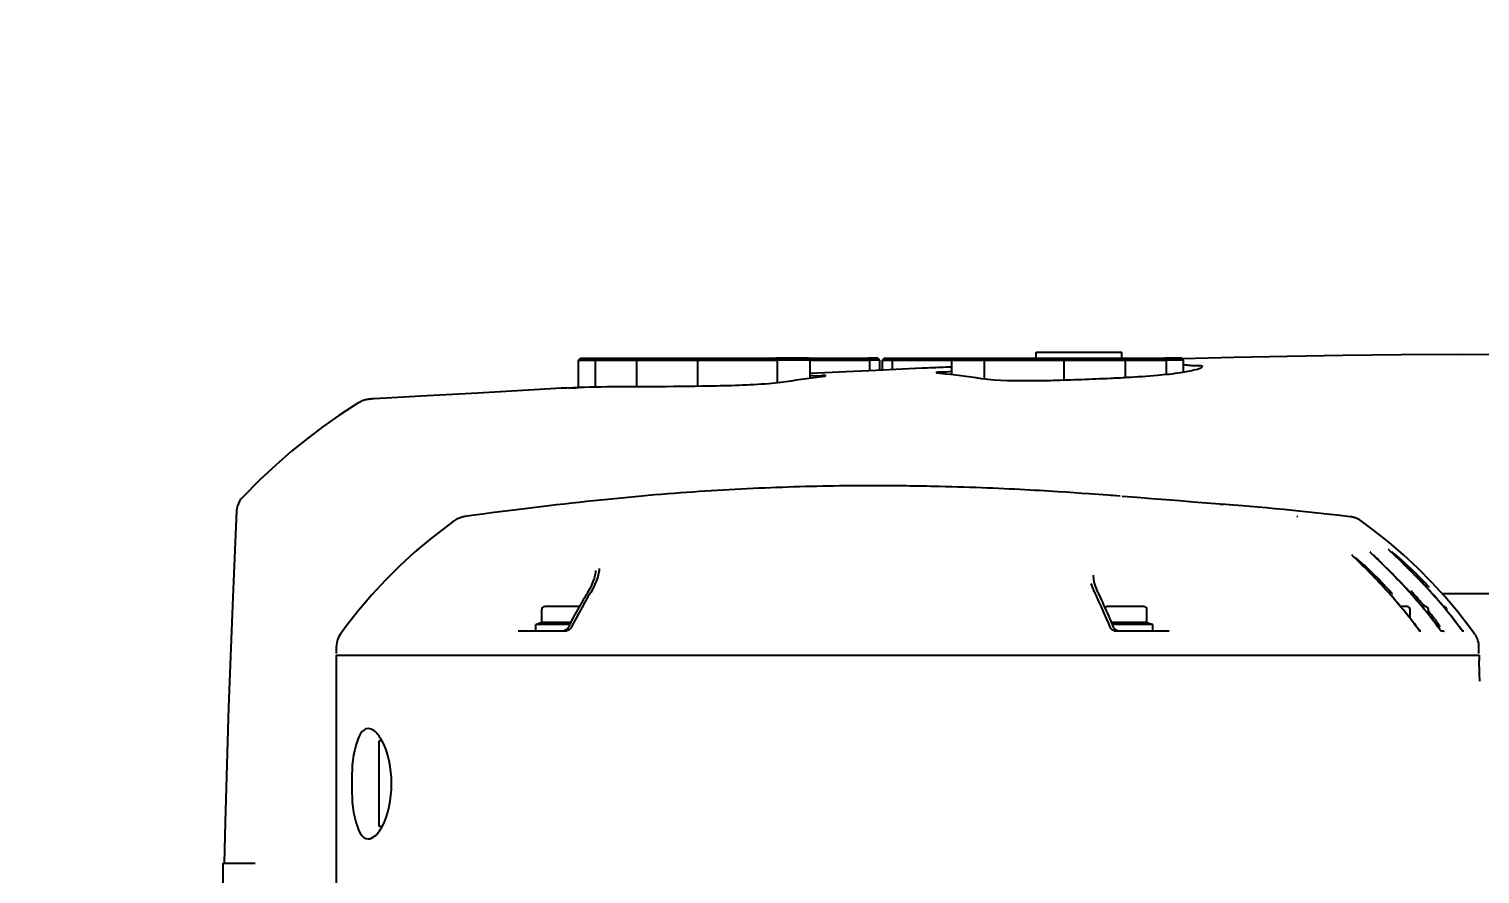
# Model space of a CAD drawing. Header units: millimetres. Extents: x 5828 to 6704, y 123 to 421.
# Drawn here: x 6600.92 to 6612.77, y 236 to 242.9 of the extents above; entities that cross this region are included whole.
import ezdxf

# ---------------------------------------------------------------- set-up
doc = ezdxf.new("R2010")
doc.units = ezdxf.units.MM
doc.linetypes.add('BANKLINE1', pattern=[5.5, 4, -1.5])
doc.layers.add('00_COMPONENTS', color=7, linetype='BANKLINE1')
doc.layers.add('外形图', color=7, linetype='Continuous')
doc.styles.add('微软雅黑', font='msyh.ttc', dxfattribs={"height": 2.1})
doc.dimstyles.new('尺寸标注_1_20比例', dxfattribs={"dimtxt": 2.1, "dimasz": 1.7, "dimexe": 0.5, "dimexo": 0.4, "dimgap": 0.5, "dimtad": 1, "dimdec": 1, "dimlfac": 20, "dimdsep": 46, "dimtxsty": '微软雅黑', "dimcen": 0.09, "dimadec": 0, "dimazin": 0, "dimtp": 0.01, "dimtm": 0.01, "dimtfac": 1, "dimtdec": 1, "dimtofl": 0, "dimtmove": 0, "dimatfit": 3, "dimfxl": 1, "dimtolj": 1, "dimarcsym": 0})

# ---------------------------------------------------------------- blocks, each defined once
blk = doc.blocks.new('*D1537')
at = {"layer": '00_COMPONENTS', "color": 0, "linetype": 'ByBlock', "lineweight": -2, "ltscale": 20}
for p, q in [((6664.494, 238.543), (6655.571, 236.97)), ((6569.885, 229.883), (6574.569, 229.883))]:
    blk.add_line(p, q, dxfattribs=at)
blk.add_arc((6615.38, 229.883), 41.311, 12.358, 177.642, dxfattribs=at)
at = {"layer": '00_COMPONENTS', "color": 0}
for points in [[(6655.456, 238.669), (6656.011, 238.779), (6656.063, 237.056)], [(6573.821, 231.588), (6574.387, 231.577), (6574.069, 229.883)]]:
    blk.add_solid(points, dxfattribs=at)
at = {"layer": 'Defpoints', "color": 0}
for p in [(6631.742, 267.815), (6664.888, 238.613), (6569.485, 229.883), (6615.38, 229.883)]:
    blk.add_point(p, dxfattribs=at)
at = {"layer": '00_COMPONENTS', "color": 0, "insert": (6611.641, 272.621), "char_height": 2.1, "attachment_point": 5, "rotation": 5, "style": '微软雅黑'}
blk.add_mtext('\\A1;-\\A1;170%%d', dxfattribs=at)

msp = doc.modelspace()

# ---------------------------------------------------------------- linework, layer by layer
at = {"layer": '外形图', "linetype": 'Continuous'}
for p, q in [((6605.4079, 240.1929), (6605.4229, 240.2079)), ((6605.4079, 239.9669), (6605.4079, 240.1929)), ((6605.4079, 240.1929), (6605.5478, 240.1929)), ((6605.4229, 240.2079), (6605.5628, 240.2079)), ((6605.5478, 240.1929), (6605.5628, 240.2079)), ((6605.5478, 239.9692), (6605.5478, 240.1929)), ((6605.5478, 240.1929), (6605.8841, 240.1929)), ((6605.5628, 240.2079), (6605.8991, 240.2079)), ((6605.8841, 240.1929), (6605.8991, 240.2079)), ((6605.8841, 239.9737), (6605.8841, 240.1929)), ((6605.8841, 240.1929), (6606.384, 240.1929)), ((6605.8991, 240.2079), (6606.399, 240.2079)), ((6606.384, 240.1929), (6606.399, 240.2079)), ((6606.384, 239.9795), (6606.384, 240.1929)), ((6606.384, 240.1929), (6607.034, 240.1929)), ((6606.399, 240.2079), (6607.019, 240.2079)), ((6607.2866, 240.2079), (6607.019, 240.2079)), ((6607.034, 240.1929), (6607.019, 240.2079)), ((6607.034, 240.0068), (6607.034, 240.1929)), ((6607.3016, 240.1929), (6607.034, 240.1929)), ((6607.2866, 240.2079), (6607.7728, 240.2079)), ((6607.3016, 240.1929), (6607.2866, 240.2079)), ((6607.3016, 240.0446), (6607.3016, 240.1929)), ((6607.3016, 240.1929), (6607.7878, 240.1929)), ((6607.8536, 240.2079), (6607.7728, 240.2079)), ((6607.7878, 240.1929), (6607.7728, 240.2079)), ((6607.7878, 240.1069), (6607.7878, 240.1929)), ((6607.8686, 240.1929), (6607.7878, 240.1929)), ((6607.8686, 240.1929), (6607.8536, 240.2079)), ((6607.8686, 240.1107), (6607.8686, 240.1929)), ((6607.8913, 240.1929), (6607.9063, 240.2079)), ((6607.8913, 240.1117), (6607.8913, 240.1929)), ((6607.8913, 240.1929), (6607.9721, 240.1929)), ((6607.9063, 240.2079), (6607.9871, 240.2079)), ((6607.9721, 240.1929), (6607.9871, 240.2079)), ((6607.9721, 240.1154), (6607.9721, 240.1929)), ((6607.9721, 240.1929), (6608.4583, 240.1929)), ((6607.9871, 240.2079), (6608.4733, 240.2079)), ((6608.4583, 240.1929), (6608.4733, 240.2079)), ((6608.4583, 240.0739), (6608.4583, 240.1929)), ((6608.4583, 240.1929), (6608.7259, 240.1929)), ((6608.4733, 240.2079), (6608.741, 240.2079)), ((6608.7259, 240.1929), (6608.7409, 240.2079)), ((6608.7259, 240.0383), (6608.7259, 240.1929)), ((6608.7259, 240.1929), (6609.3759, 240.1929)), ((6608.741, 240.2079), (6609.3609, 240.2079)), ((6609.148, 240.2079), (6609.148, 240.2579)), ((6609.148, 240.2579), (6609.848, 240.2579)), ((6609.3609, 240.2079), (6609.8608, 240.2079)), ((6609.3759, 240.1929), (6609.3609, 240.2079)), ((6609.3759, 240.0285), (6609.3759, 240.1929)), ((6609.3759, 240.1929), (6609.8758, 240.1929)), ((6609.848, 240.2079), (6609.848, 240.2579)), ((6609.8608, 240.2079), (6610.1972, 240.2079)), ((6609.8758, 240.1929), (6609.8608, 240.2079)), ((6609.8758, 240.0494), (6609.8758, 240.1929)), ((6609.8758, 240.1929), (6610.2122, 240.1929)), ((6610.337, 240.2079), (6610.1972, 240.2079)), ((6610.2122, 240.1929), (6610.1972, 240.2079)), ((6610.2122, 240.0753), (6610.2122, 240.1929)), ((6610.352, 240.1929), (6610.2122, 240.1929)), ((6610.352, 240.1929), (6610.337, 240.2079)), ((6610.762, 240.2148), (6610.3414, 240.2039)), ((6610.352, 240.0935), (6610.352, 240.1929)), ((6607.4802, 240.092), (6607.3016, 240.0828)), ((6608.3179, 240.131), (6608.2985, 240.1302)), ((6608.3265, 240.1314), (6608.3179, 240.131)), ((6608.4388, 240.1362), (6608.411, 240.135)), ((6608.4583, 240.137), (6608.4388, 240.1362)), ((6610.5031, 240.1388), (6610.5027, 240.1379)), ((6603.7057, 239.8746), (6603.7014, 239.8741)), ((6603.71, 239.875), (6603.7057, 239.8746)), ((6603.7145, 239.8754), (6603.71, 239.875)), ((6603.719, 239.8758), (6603.7145, 239.8754)), ((6603.7235, 239.8761), (6603.719, 239.8758)), ((6603.7282, 239.8765), (6603.7235, 239.8761)), ((6603.733, 239.8768), (6603.7282, 239.8765)), ((6603.7404, 239.8773), (6603.733, 239.8768)), ((6607.7669, 239.1667), (6607.6769, 239.1663)), ((6608.3358, 239.1609), (6608.2843, 239.162)), ((6609.3235, 239.1182), (6609.2507, 239.1227)), ((6609.3929, 239.1138), (6609.3235, 239.1182)), ((6609.4588, 239.1093), (6609.3929, 239.1138)), ((6609.5208, 239.105), (6609.4588, 239.1093)), ((6609.5786, 239.1009), (6609.5208, 239.105)), ((6609.6553, 239.0952), (6609.5786, 239.1009)), ((6609.7734, 239.0861), (6609.6553, 239.0952)), ((6609.7988, 239.084), (6609.7585, 239.0872)), ((6609.8341, 239.0812), (6609.7734, 239.0861)), ((6610.6483, 239.0173), (6610.6573, 239.0166)), ((6610.6573, 239.0166), (6610.6777, 239.015)), ((6610.7613, 239.0085), (6610.6585, 239.0166)), ((6610.6947, 239.0137), (6610.6594, 239.0165)), ((6610.7509, 239.0093), (6610.6947, 239.0137)), ((6610.8341, 239.0026), (6610.7613, 239.0085)), ((6610.8951, 238.9974), (6610.8341, 239.0026)), ((6610.9594, 238.9919), (6610.8951, 238.9974)), ((6611.027, 238.9858), (6610.9594, 238.9919)), ((6611.0973, 238.9793), (6611.027, 238.9858)), ((6611.1698, 238.9724), (6611.0973, 238.9793)), ((6611.2441, 238.9651), (6611.1698, 238.9724)), ((6611.3195, 238.9575), (6611.2441, 238.9651)), ((6611.2843, 238.9142), (6611.2771, 238.9154)), ((6611.2854, 238.914), (6611.2843, 238.9142)), ((6611.3958, 238.9495), (6611.3195, 238.9575)), ((6611.4728, 238.9413), (6611.3958, 238.9495)), ((6611.55, 238.9327), (6611.4728, 238.9413)), ((6611.6274, 238.924), (6611.55, 238.9327)), ((6611.7138, 238.9139), (6611.6274, 238.924)), ((6611.9042, 238.8054), (6611.8061, 238.8778)), ((6612.0289, 238.7063), (6611.9042, 238.8054)), ((6612.1496, 238.6023), (6612.0289, 238.7063)), ((6611.7367, 238.5917), (6611.7342, 238.5943)), ((6611.7411, 238.5873), (6611.7367, 238.5917)), ((6611.7479, 238.5806), (6611.7411, 238.5873)), ((6611.7649, 238.5639), (6611.7479, 238.5806)), ((6611.7671, 238.5646), (6611.7648, 238.5669)), ((6611.775, 238.554), (6611.7649, 238.5639)), ((6611.771, 238.5606), (6611.7671, 238.5646)), ((6611.7756, 238.556), (6611.771, 238.5606)), ((6611.808, 238.5215), (6611.775, 238.554)), ((6611.848, 238.4835), (6611.7756, 238.556)), ((6611.8872, 238.6136), (6611.8846, 238.6162)), ((6611.8901, 238.6107), (6611.8872, 238.6136)), ((6611.895, 238.6058), (6611.8901, 238.6107)), ((6611.9846, 238.5188), (6611.895, 238.6058)), ((6611.9161, 238.5884), (6611.9139, 238.5907)), ((6611.9185, 238.5859), (6611.9161, 238.5884)), ((6611.9227, 238.5817), (6611.9185, 238.5859)), ((6611.9292, 238.5752), (6611.9227, 238.5817)), ((6611.9478, 238.5569), (6611.9292, 238.5752)), ((6611.9605, 238.5445), (6611.9478, 238.5569)), ((6611.9945, 238.5109), (6611.9605, 238.5445)), ((6612.0375, 238.6353), (6612.0347, 238.6381)), ((6612.0423, 238.6307), (6612.0375, 238.6353)), ((6612.0497, 238.6235), (6612.0423, 238.6307)), ((6612.0682, 238.6059), (6612.0497, 238.6235)), ((6612.0642, 238.6127), (6612.0621, 238.6148)), ((6612.0665, 238.6104), (6612.0642, 238.6127)), ((6612.0691, 238.6078), (6612.0665, 238.6104)), ((6612.0791, 238.5955), (6612.0682, 238.6059)), ((6612.0736, 238.6034), (6612.0691, 238.6078)), ((6612.0804, 238.5968), (6612.0736, 238.6034)), ((6612.1147, 238.5616), (6612.0791, 238.5955)), ((6612.1551, 238.5243), (6612.0804, 238.5968)), ((6612.1373, 238.5399), (6612.1147, 238.5616)), ((6612.1575, 238.5202), (6612.1373, 238.5399)), ((6612.2661, 238.4935), (6612.1496, 238.6023)), ((6612.1746, 238.5051), (6612.1551, 238.5243)), ((6609.6141, 238.4367), (6609.6141, 238.4364)), ((6611.829, 238.5007), (6611.808, 238.5215)), ((6611.8479, 238.4818), (6611.829, 238.5007)), ((6611.8679, 238.4615), (6611.8479, 238.4818)), ((6611.8704, 238.4608), (6611.848, 238.4835)), ((6611.8847, 238.4445), (6611.8679, 238.4615)), ((6611.891, 238.4397), (6611.8704, 238.4608)), ((6611.902, 238.4266), (6611.8847, 238.4445)), ((6611.9087, 238.4213), (6611.891, 238.4397)), ((6611.9198, 238.4081), (6611.902, 238.4266)), ((6611.9276, 238.4016), (6611.9087, 238.4213)), ((6611.938, 238.3889), (6611.9198, 238.4081)), ((6612.0039, 238.4997), (6611.9846, 238.5188)), ((6612.0166, 238.4889), (6611.9945, 238.5109)), ((6612.0243, 238.4794), (6612.0039, 238.4997)), ((6612.037, 238.4683), (6612.0166, 238.4889)), ((6612.0413, 238.4623), (6612.0243, 238.4794)), ((6612.0546, 238.4504), (6612.037, 238.4683)), ((6612.0588, 238.4444), (6612.0413, 238.4623)), ((6612.0734, 238.4311), (6612.0546, 238.4504)), ((6612.0768, 238.4259), (6612.0588, 238.4444)), ((6612.0936, 238.4102), (6612.0734, 238.4311)), ((6612.0953, 238.4068), (6612.0768, 238.4259)), ((6612.1095, 238.3936), (6612.0936, 238.4102)), ((6612.1093, 238.3921), (6612.0953, 238.4068)), ((6612.1789, 238.4992), (6612.1575, 238.5202)), ((6612.1959, 238.4839), (6612.1746, 238.5051)), ((6612.1967, 238.4815), (6612.1789, 238.4992)), ((6612.2144, 238.4654), (6612.1959, 238.4839)), ((6612.2151, 238.463), (6612.1967, 238.4815)), ((6612.2341, 238.4455), (6612.2144, 238.4654)), ((6612.234, 238.4439), (6612.2151, 238.463)), ((6612.2534, 238.4241), (6612.234, 238.4439)), ((6612.2497, 238.4295), (6612.2341, 238.4455)), ((6612.2661, 238.4126), (6612.2497, 238.4295)), ((6612.2731, 238.4037), (6612.2534, 238.4241)), ((6612.3782, 238.3803), (6612.2661, 238.4935)), ((6612.2833, 238.3947), (6612.2661, 238.4126)), ((6605.4818, 238.2941), (6605.4781, 238.288)), ((6605.4994, 238.3257), (6605.4818, 238.2941)), ((6605.5075, 238.2961), (6605.4851, 238.2587)), ((6605.5142, 238.3556), (6605.4994, 238.3257)), ((6609.6095, 238.3337), (6609.5977, 238.3686)), ((6609.6395, 238.2666), (6609.6289, 238.2886)), ((6609.6393, 238.3273), (6609.6293, 238.3553)), ((6609.6519, 238.298), (6609.6393, 238.3273)), ((6609.6548, 238.2919), (6609.6519, 238.298)), ((6611.9476, 238.3805), (6611.9276, 238.4016)), ((6611.9661, 238.359), (6611.938, 238.3889)), ((6611.96, 238.3673), (6611.9476, 238.3805)), ((6611.9852, 238.3384), (6611.9661, 238.359)), ((6611.9996, 238.3226), (6611.9852, 238.3384)), ((6612.1284, 238.3719), (6612.1093, 238.3921)), ((6612.1262, 238.3759), (6612.1095, 238.3936)), ((6612.1437, 238.3572), (6612.1262, 238.3759)), ((6612.1477, 238.3513), (6612.1284, 238.3719)), ((6612.1621, 238.3374), (6612.1437, 238.3572)), ((6612.1623, 238.3355), (6612.1477, 238.3513)), ((6612.1717, 238.3269), (6612.1621, 238.3374)), ((6612.1696, 238.3275), (6612.1623, 238.3355)), ((6612.2881, 238.388), (6612.2731, 238.4037)), ((6612.3013, 238.3757), (6612.2833, 238.3947)), ((6612.3032, 238.372), (6612.2881, 238.388)), ((6612.3195, 238.3547), (6612.3032, 238.372)), ((6605.4152, 238.1804), (6605.1325, 238.1804)), ((6605.4851, 238.2587), (6605.4595, 238.2149)), ((6609.6602, 238.2224), (6609.6395, 238.2666)), ((6610.0275, 238.1804), (6609.7325, 238.1804)), ((6612.1775, 238.1804), (6612.1251, 238.1804)), ((6612.3275, 238.1804), (6612.2996, 238.1804)), ((6613.13, 238.2829), (6612.467, 238.2829)), ((6612.4775, 238.1804), (6612.4746, 238.1804)), ((6605.1075, 238.0502), (6605.0698, 238.0365)), ((6605.1075, 238.0502), (6605.1075, 238.1554)), ((6605.3444, 238.0502), (6605.1075, 238.0502)), ((6605.385, 238.0807), (6605.361, 238.035)), ((6609.7396, 238.0407), (6609.7202, 238.0869)), ((6610.0525, 238.0502), (6609.763, 238.0502)), ((6610.0525, 238.0502), (6610.0525, 238.1554)), ((6610.0525, 238.0502), (6610.0901, 238.0365)), ((6612.2025, 238.0843), (6612.2025, 238.1554)), ((6612.3525, 238.1154), (6612.3525, 238.1554)), ((6612.5025, 238.1465), (6612.5025, 238.1554)), ((6612.6896, 238.0101), (6612.6544, 238.0554)), ((6604.9154, 237.9829), (6605.3124, 237.9829)), ((6604.9377, 237.9829), (6605.288, 237.9829)), ((6605.06, 237.9829), (6605.06, 238.0329)), ((6605.3355, 238.0329), (6605.06, 238.0329)), ((6605.2893, 237.983), (6605.288, 237.9829)), ((6605.3276, 238.0176), (6605.3254, 238.0133)), ((6605.3305, 238.0233), (6605.3276, 238.0176)), ((6605.361, 238.035), (6605.3499, 238.0133)), ((6609.7513, 238.0121), (6609.7396, 238.0407)), ((6610.1, 238.0329), (6609.7701, 238.0329)), ((6609.7786, 238.0121), (6609.7762, 238.0181)), ((6609.7799, 238.0094), (6609.7786, 238.0122)), ((6609.7878, 237.9829), (6610.2349, 237.9829)), ((6609.8151, 237.9829), (6610.2097, 237.9829)), ((6610.1, 237.9829), (6610.1, 238.0329)), ((6612.2389, 238.0369), (6612.2401, 238.0365)), ((6612.25, 238.0329), (6612.2419, 238.0329)), ((6612.25, 238.0222), (6612.25, 238.0329)), ((6612.2618, 238.0044), (6612.2535, 238.0155)), ((6612.2677, 237.9986), (6612.2551, 238.0155)), ((6612.2684, 237.9957), (6612.2618, 238.0044)), ((6612.279, 237.984), (6612.2677, 237.9986)), ((6612.2727, 237.9901), (6612.2684, 237.9957)), ((6612.2752, 237.9868), (6612.2727, 237.9901)), ((6612.2774, 237.984), (6612.2752, 237.9868)), ((6612.2783, 237.9829), (6612.2774, 237.984)), ((6612.2813, 237.9792), (6612.2783, 237.9829)), ((6612.2829, 237.9791), (6612.279, 237.984)), ((6612.2908, 237.9829), (6612.2798, 237.9829)), ((6612.2798, 237.9829), (6612.29, 237.9829)), ((6612.2832, 237.9788), (6612.2829, 237.9791)), ((6612.4385, 238.0015), (6612.428, 238.0155)), ((6612.4369, 238.0057), (6612.4296, 238.0155)), ((6612.4443, 237.9959), (6612.4369, 238.0057)), ((6612.4443, 237.9939), (6612.4385, 238.0015)), ((6612.4486, 237.9903), (6612.4443, 237.9959)), ((6612.4481, 237.9889), (6612.4443, 237.9939)), ((6612.4504, 237.986), (6612.4481, 237.9889)), ((6612.4515, 237.9866), (6612.4486, 237.9903)), ((6612.4523, 237.9835), (6612.4504, 237.986)), ((6612.4531, 237.9844), (6612.4515, 237.9866)), ((6612.4528, 237.9829), (6612.4523, 237.9835)), ((6612.4561, 237.9788), (6612.4528, 237.9829)), ((6612.4543, 237.9829), (6612.4531, 237.9844)), ((6612.4543, 237.9829), (6612.4651, 237.9829)), ((6612.4543, 237.9829), (6612.478, 237.9829)), ((6612.4577, 237.9789), (6612.4543, 237.9829)), ((6612.6114, 238.0044), (6612.6031, 238.0155)), ((6612.6174, 237.9985), (6612.6046, 238.0155)), ((6612.6179, 237.9957), (6612.6114, 238.0044)), ((6612.6294, 237.9829), (6612.6174, 237.9985)), ((6612.6222, 237.9901), (6612.6179, 237.9957)), ((6612.6247, 237.9868), (6612.6222, 237.9901)), ((6612.6269, 237.984), (6612.6247, 237.9868)), ((6612.6278, 237.9829), (6612.6269, 237.984)), ((6612.6308, 237.9792), (6612.6278, 237.9829)), ((6612.6294, 237.9829), (6612.6401, 237.9829)), ((6612.6324, 237.9792), (6612.6294, 237.9829)), ((6612.6327, 237.9789), (6612.6324, 237.9792)), ((6612.7277, 237.9585), (6612.6861, 238.0154)), ((6612.7274, 237.9583), (6612.6896, 238.0101)), ((6612.7325, 237.951), (6612.7277, 237.9586)), ((6603.4296, 237.7979), (6603.4296, 237.8559)), ((6612.7604, 237.89), (6612.7569, 237.903)), ((6612.7651, 237.8079), (6612.7645, 237.8561)), ((6603.43, 235.7669), (6603.43, 237.7829)), ((6603.43, 237.7829), (6612.7656, 237.7829)), ((6612.7642, 237.808), (6612.761, 237.8079)), ((6612.7651, 237.8079), (6612.7642, 237.808)), ((6612.7651, 237.7979), (6612.7651, 237.8066)), ((6612.7656, 237.7829), (6612.7664, 237.7403)), ((6612.7672, 237.7054), (6612.7664, 237.7403)), ((6612.7682, 237.6728), (6612.7672, 237.7054)), ((6603.78, 236.3829), (6603.78, 237.0829)), ((6603.8024, 237.0829), (6603.78, 237.0829)), ((6603.8023, 236.3829), (6603.78, 236.3829)), ((6602.505, 235.8329), (6602.505, 236.0829)), ((6602.505, 236.0829), (6602.7663, 236.0829))]:
    msp.add_line(p, q, dxfattribs=at)
for points in [[(6617.7433, 239.5805), (6617.4481, 239.6759), (6617.0586, 239.7871), (6616.6843, 239.8795), (6616.3302, 239.9546), (6615.9887, 240.0164), (6615.6398, 240.0696), (6615.2672, 240.1161), (6614.871, 240.1551), (6614.4545, 240.1861), (6614.0213, 240.209), (6613.5688, 240.2248), (6613.0985, 240.2342), (6612.6142, 240.2379), (6612.128, 240.2367), (6611.6531, 240.2318), (6611.1982, 240.2242), (6610.762, 240.2148)], [(6608.3179, 240.131), (6608.1611, 240.1241), (6607.841, 240.1094), (6607.535, 240.0947), (6607.4797, 240.092)], [(6605.2673, 239.963), (6605.0449, 239.9503), (6604.5856, 239.9246), (6604.1208, 239.8988), (6603.7404, 239.8773)], [(6603.6054, 239.8405), (6603.5748, 239.822), (6603.4482, 239.7406), (6603.3207, 239.6513), (6603.1923, 239.554), (6603.0633, 239.4487), (6602.9342, 239.3356), (6602.805, 239.215), (6602.6642, 239.0749)], [(6603.7014, 239.8741), (6603.6992, 239.8739), (6603.6971, 239.8736), (6603.6949, 239.8733), (6603.6928, 239.8731), (6603.6906, 239.8728), (6603.6884, 239.8725), (6603.6862, 239.8721), (6603.684, 239.8718), (6603.6817, 239.8714), (6603.6794, 239.871), (6603.677, 239.8706), (6603.6746, 239.8701), (6603.6721, 239.8696), (6603.6696, 239.8691), (6603.6669, 239.8685), (6603.6642, 239.8678), (6603.6613, 239.8671), (6603.6584, 239.8662), (6603.6552, 239.8652), (6603.6518, 239.8641), (6603.6482, 239.8628), (6603.6441, 239.8612), (6603.6395, 239.8592), (6603.6344, 239.8569), (6603.6288, 239.854), (6603.6223, 239.8505), (6603.6151, 239.8463), (6603.6054, 239.8405)], [(6607.6769, 239.1663), (6607.6315, 239.166), (6607.586, 239.1656), (6607.5402, 239.165), (6607.4943, 239.1644), (6607.4482, 239.1637), (6607.4019, 239.1628), (6607.3554, 239.1619), (6607.3088, 239.1608), (6607.2621, 239.1597), (6607.2152, 239.1584), (6607.1681, 239.157), (6607.1209, 239.1556), (6607.0735, 239.154), (6607.026, 239.1523), (6606.9783, 239.1505), (6606.9305, 239.1485), (6606.8825, 239.1465), (6606.8344, 239.1443), (6606.7861, 239.142), (6606.7376, 239.1396), (6606.689, 239.1371), (6606.6401, 239.1344), (6606.5911, 239.1317), (6606.5418, 239.1287), (6606.4923, 239.1257), (6606.4426, 239.1225), (6606.3925, 239.1192), (6606.3421, 239.1157), (6606.2915, 239.1121), (6606.2404, 239.1083), (6606.1888, 239.1044), (6606.1369, 239.1003), (6606.0845, 239.096), (6606.0316, 239.0916), (6605.9782, 239.087), (6605.9243, 239.0822), (6605.8699, 239.0772), (6605.8149, 239.0721), (6605.7594, 239.0668), (6605.7032, 239.0613), (6605.6466, 239.0557), (6605.5892, 239.0498), (6605.5313, 239.0438), (6605.4728, 239.0375), (6605.4133, 239.0311), (6605.3526, 239.0244), (6605.2911, 239.0175), (6605.2286, 239.0104), (6605.1651, 239.003), (6605.1005, 238.9954), (6605.0353, 238.9875), (6604.9691, 238.9794), (6604.902, 238.971), (6604.8343, 238.9625), (6604.7659, 238.9536), (6604.6965, 238.9445), (6604.6265, 238.9351), (6604.556, 238.9255), (6604.48, 238.915)], [(6608.3551, 239.1604), (6608.3029, 239.1616), (6608.25, 239.1627), (6608.1965, 239.1636), (6608.1424, 239.1645), (6608.0876, 239.1652), (6608.0322, 239.1658), (6607.9761, 239.1662), (6607.9194, 239.1666), (6607.862, 239.1668), (6607.8041, 239.1668), (6607.742, 239.1667)], [(6608.2843, 239.162), (6608.2429, 239.1628), (6608.2012, 239.1635), (6608.1591, 239.1642), (6608.1167, 239.1648), (6608.074, 239.1653), (6608.031, 239.1658), (6607.9877, 239.1662), (6607.9441, 239.1665), (6607.9002, 239.1667), (6607.856, 239.1668), (6607.8116, 239.1668), (6607.7669, 239.1667)], [(6609.2507, 239.1227), (6609.2131, 239.1249), (6609.1746, 239.1272), (6609.1353, 239.1294), (6609.0952, 239.1316), (6609.0544, 239.1338), (6609.0128, 239.1359), (6608.9705, 239.138), (6608.9275, 239.1401), (6608.8838, 239.1421), (6608.8394, 239.1441), (6608.7942, 239.146), (6608.7483, 239.1479), (6608.7017, 239.1497), (6608.6543, 239.1515), (6608.6062, 239.1532), (6608.5573, 239.1548), (6608.5078, 239.1563), (6608.4576, 239.1578), (6608.4066, 239.1592), (6608.3551, 239.1604)], [(6602.6642, 239.0749), (6602.6614, 239.0719), (6602.649, 239.057), (6602.6381, 239.0404), (6602.6289, 239.0221), (6602.6217, 239.0024), (6602.6169, 238.9816), (6602.6146, 238.9609)], [(6610.2066, 239.0515), (6610.0904, 239.0607), (6609.9713, 239.0702), (6609.8493, 239.08)], [(6610.6483, 239.0173), (6610.5381, 239.0257), (6610.4305, 239.034), (6610.32, 239.0426), (6610.2066, 239.0515)], [(6602.6146, 238.9609), (6602.5828, 238.2579), (6602.5486, 237.3592), (6602.5201, 236.4191), (6602.5116, 236.0829)], [(6604.4801, 238.915), (6604.4788, 238.9148), (6604.472, 238.9137), (6604.465, 238.9123), (6604.4577, 238.9106), (6604.4501, 238.9085), (6604.4424, 238.9061), (6604.4347, 238.9033), (6604.4269, 238.9002), (6604.4191, 238.8967), (6604.4113, 238.8928), (6604.4035, 238.8885), (6604.3958, 238.8837), (6604.3881, 238.8786), (6604.3872, 238.8779)], [(6611.8059, 238.878), (6611.8048, 238.8788), (6611.7956, 238.8849), (6611.7862, 238.8904), (6611.7768, 238.8953), (6611.7674, 238.8996), (6611.758, 238.9033), (6611.7489, 238.9063), (6611.7402, 238.9088), (6611.732, 238.9108), (6611.7244, 238.9123), (6611.7176, 238.9134), (6611.7135, 238.914)], [(6604.3872, 238.8779), (6604.3252, 238.8326), (6604.1948, 238.7313), (6604.0687, 238.6246), (6603.9471, 238.5128), (6603.8302, 238.3962), (6603.7182, 238.2748), (6603.6113, 238.1489), (6603.5096, 238.0187), (6603.4602, 237.9511)], [(6612.0347, 238.6381), (6612.0322, 238.6405), (6612.0311, 238.6417), (6612.03, 238.6427), (6612.0291, 238.6437), (6612.0282, 238.6446), (6612.0275, 238.6454), (6612.0268, 238.6461), (6612.0262, 238.6468), (6612.0257, 238.6473), (6612.0256, 238.6475)], [(6611.7342, 238.5943), (6611.732, 238.5965), (6611.731, 238.5976), (6611.7301, 238.5985), (6611.7293, 238.5994), (6611.7286, 238.6002), (6611.7279, 238.6009), (6611.7274, 238.6015), (6611.7269, 238.602), (6611.7268, 238.6022)], [(6611.7648, 238.5669), (6611.7629, 238.569), (6611.762, 238.5699), (6611.7612, 238.5708), (6611.7605, 238.5716), (6611.7598, 238.5723), (6611.7592, 238.573), (6611.7587, 238.5736), (6611.7583, 238.5741), (6611.7579, 238.5745), (6611.7577, 238.5748), (6611.7576, 238.5749)], [(6611.8846, 238.6162), (6611.8823, 238.6185), (6611.8813, 238.6196), (6611.8803, 238.6206), (6611.8794, 238.6215), (6611.8786, 238.6224), (6611.8779, 238.6231), (6611.8773, 238.6238), (6611.8768, 238.6244), (6611.8764, 238.6249), (6611.8762, 238.625)], [(6611.9139, 238.5907), (6611.9119, 238.5927), (6611.9111, 238.5936), (6611.9103, 238.5944), (6611.9096, 238.5952), (6611.9089, 238.5959), (6611.9084, 238.5966), (6611.9079, 238.5971), (6611.9074, 238.5976), (6611.9071, 238.598), (6611.9068, 238.5983), (6611.9068, 238.5984)], [(6612.0621, 238.6148), (6612.0603, 238.6167), (6612.0595, 238.6175), (6612.0588, 238.6183), (6612.0582, 238.619), (6612.0576, 238.6196), (6612.0571, 238.6202), (6612.0566, 238.6207), (6612.0563, 238.6211), (6612.056, 238.6214), (6612.0559, 238.6215)], [(6605.5472, 238.4751), (6605.5456, 238.4566), (6605.5418, 238.4348), (6605.5353, 238.4105), (6605.5261, 238.384), (6605.5142, 238.3556)], [(6605.5649, 238.422), (6605.5551, 238.3935), (6605.5424, 238.3632)], [(6605.5777, 238.492), (6605.5763, 238.4736), (6605.572, 238.4488), (6605.5649, 238.422)], [(6609.6293, 238.3553), (6609.6219, 238.382), (6609.617, 238.4072), (6609.6144, 238.4305), (6609.6141, 238.4364)], [(6605.5424, 238.3632), (6605.5266, 238.3307), (6605.5075, 238.2961)], [(6609.6289, 238.2886), (6609.6248, 238.2973), (6609.6095, 238.3337)], [(6612.0194, 238.3007), (6612.0142, 238.3065), (6611.9996, 238.3226)], [(6612.3216, 238.3541), (6612.3202, 238.3556), (6612.3013, 238.3757)], [(6612.6861, 238.0154), (6612.5883, 238.141), (6612.4856, 238.2628), (6612.3782, 238.3803)], [(6605.4595, 238.2149), (6605.4342, 238.1707), (6605.4094, 238.1259), (6605.385, 238.0807)], [(6609.7202, 238.0869), (6609.7006, 238.1325), (6609.6805, 238.1777), (6609.6602, 238.2224)], [(6603.4602, 237.9511), (6603.4474, 237.9301), (6603.4386, 237.9094), (6603.4327, 237.8876), (6603.4299, 237.8653), (6603.4296, 237.8559)], [(6605.3087, 237.9927), (6605.3057, 237.9903), (6605.3026, 237.9882), (6605.2995, 237.9864), (6605.2965, 237.985), (6605.2938, 237.9839), (6605.2913, 237.9833), (6605.2893, 237.983)], [(6605.3254, 238.0133), (6605.3248, 238.0121), (6605.3226, 238.0084), (6605.3202, 238.0048), (6605.3175, 238.0014), (6605.3147, 237.9983), (6605.3118, 237.9953), (6605.3087, 237.9927)], [(6605.3337, 237.9931), (6605.3297, 237.99), (6605.3256, 237.9873), (6605.3216, 237.9853), (6605.318, 237.9839), (6605.3149, 237.9831), (6605.3124, 237.9829)], [(6605.3499, 238.0133), (6605.3476, 238.0092), (6605.3446, 238.0047), (6605.3412, 238.0005), (6605.3375, 237.9966), (6605.3337, 237.9931)], [(6609.7565, 238.0027), (6609.754, 238.0066), (6609.752, 238.0106), (6609.7513, 238.0122)], [(6609.7877, 237.9829), (6609.7867, 237.9829), (6609.7837, 237.9833), (6609.7803, 237.9842), (6609.7767, 237.9856), (6609.773, 237.9875), (6609.7694, 237.9898), (6609.7658, 237.9926), (6609.7624, 237.9957), (6609.7593, 237.9991), (6609.7565, 238.0027)], [(6609.8004, 237.9875), (6609.7972, 237.9895), (6609.7941, 237.9918), (6609.7912, 237.9943), (6609.7884, 237.9971), (6609.7859, 238), (6609.7836, 238.003), (6609.7816, 238.0062), (6609.7799, 238.0094)], [(6609.8151, 237.9829), (6609.8129, 237.983), (6609.81, 237.9835), (6609.8069, 237.9845), (6609.8036, 237.9858), (6609.8004, 237.9875)], [(6612.4659, 237.9829), (6612.4674, 237.9828), (6612.469, 237.9826), (6612.4705, 237.9822), (6612.472, 237.9816), (6612.4734, 237.9809), (6612.4747, 237.98), (6612.4759, 237.9791), (6612.477, 237.9779), (6612.478, 237.9767)], [(6612.7569, 237.903), (6612.7525, 237.9154), (6612.7472, 237.9272), (6612.7411, 237.9384), (6612.7343, 237.9489), (6612.7335, 237.95)], [(6612.7645, 237.8549), (6612.7642, 237.863), (6612.7628, 237.8766), (6612.7604, 237.89)], [(6612.7733, 237.5718), (6612.7722, 237.5877), (6612.7707, 237.6151), (6612.7693, 237.6429), (6612.7682, 237.6728)]]:
    msp.add_lwpolyline(points, dxfattribs=at)
for centre, radius, start, end in [((6609.8987, 203.5919), 36.5733, 92.5077, 92.63587), ((6604.574, 255.1845), 15.2379, 272.82775, 272.96625), ((6604.3465, 259.5825), 19.6419, 272.96515, 273.09698), ((6609.6042, 236.109), 3.278, 43.55482, 44.68937), ((6608.6261, 234.9021), 5.057, 43.90888, 44.16613), ((6608.6744, 234.9487), 4.9899, 43.6313, 43.90847), ((6608.9901, 236.1609), 4.106, 148.79789, 149.27822), ((6605.5978, 236.3355), 4.5041, 25.32043, 25.74398), ((6608.3685, 235.0126), 4.9145, 41.97935, 43.0475), ((6609.5649, 236.0715), 3.3324, 43.16235, 43.55669), ((6609.56, 236.0669), 3.3391, 42.76056, 43.16253), ((6609.5538, 236.0612), 3.3475, 42.35206, 42.76021), ((6609.0395, 235.6167), 4.0104, 37.29888, 42.00994), ((6609.042, 235.6176), 4.0092, 40.81889, 41.98993), ((6609.553, 236.0604), 3.3487, 41.51668, 42.35293), ((6609.2126, 235.6156), 4.0123, 37.43781, 42.5243), ((6609.2167, 235.6178), 4.009, 36.73292, 42.51402), ((6609.2473, 235.634), 3.9913, 41.45982, 42.06541), ((6608.7333, 235.0045), 4.9087, 43.02952, 43.63284), ((6609.3864, 235.6146), 4.0138, 37.41216, 43.05279), ((6609.3874, 235.6142), 4.0145, 36.7369, 43.03963), ((6605.1325, 238.1554), 0.025, 90, 180), ((6609.1501, 236.068), 4.291, 149.76504, 152.09693), ((6609.0304, 236.1369), 4.1528, 149.27821, 149.7549), ((6605.364, 236.2266), 4.7621, 22.85346, 25.3018), ((6609.7325, 238.1554), 0.025, 90, 146.15609), ((6610.0275, 238.1554), 0.025, 0, 90), ((6609.0407, 235.6165), 4.0109, 36.7348, 40.81819), ((6612.1775, 238.1554), 0.025, 0, 90), ((6609.2469, 235.6337), 3.9918, 39.64598, 41.45978), ((6612.3275, 238.1554), 0.025, 0, 90), ((6612.4775, 238.1554), 0.025, 0, 90), ((6609.2726, 236.0023), 4.4299, 152.08698, 152.54352), ((6605.1231, 236.1234), 5.0241, 22.47826, 22.87191), ((6609.2444, 235.6316), 3.995, 37.83724, 38.92276), ((6609.2304, 235.6296), 3.9897, 36.72818, 37.43355), ((6609.244, 235.6313), 3.9955, 37.23547, 37.83727), ((6609.4056, 235.6297), 3.9895, 36.72812, 37.40692), ((6605.075, 238.0224), 0.015, 110, 135.55634), ((6609.3141, 235.9807), 4.4767, 152.71496, 152.85345), ((6609.3004, 235.9878), 4.4613, 152.54318, 152.71498), ((6605.077, 236.1042), 5.074, 22.34054, 22.47869), ((6605.0494, 236.0929), 5.1039, 22.16025, 22.3405), ((6610.085, 238.0224), 0.015, 44.44366, 70), ((6609.0562, 235.6298), 3.9893, 36.7291, 37.2951), ((6612.235, 238.0224), 0.015, 44.44366, 70), ((6609.2443, 235.6316), 3.9951, 36.82554, 37.23547), ((6609.2448, 235.6319), 3.9946, 36.63401, 36.82554)]:
    msp.add_arc(centre, radius, start, end, dxfattribs=at)
for points, knots in [([(6607.3003, 240.0672), (6607.3313, 240.0678), (6607.3581, 240.0571), (6607.4261, 240.0746), (6607.4261, 240.0636)], [0, 0, 0, 0, 0.7381361, 1, 1, 1, 1]), ([(6608.363, 240.084), (6608.3557, 240.0847), (6608.3487, 240.0866), (6608.3338, 240.0874), (6608.3339, 240.09)], [0, 0, 0, 0, 0.7326899, 1, 1, 1, 1]), ([(6608.3339, 240.09), (6608.3339, 240.101), (6608.3994, 240.0906), (6608.4263, 240.1021), (6608.4567, 240.1037)], [0, 0, 0, 0, 0.2642992, 1, 1, 1, 1]), ([(6610.5027, 240.1379), (6610.4911, 240.1222), (6610.4245, 240.1082), (6610.3078, 240.0837), (6610.1171, 240.0653), (6609.9714, 240.0548), (6609.888, 240.05)], [0, 0, 0, 0, 0.0936862, 0.2938373, 0.598364, 1, 1, 1, 1]), ([(6610.3508, 240.1566), (6610.3882, 240.155), (6610.4222, 240.1423), (6610.503, 240.1526), (6610.5031, 240.1388)], [0, 0, 0, 0, 0.7315289, 1, 1, 1, 1]), ([(6606.4751, 239.9805), (6606.3206, 239.9788), (6605.918, 239.9717), (6605.515, 239.9772), (6605.2673, 239.963)], [0, 0, 0, 0, 0.3838015, 1, 1, 1, 1]), ([(6607.06, 240.0101), (6607.0274, 240.0053), (6606.8326, 239.9893), (6606.6374, 239.9824), (6606.4751, 239.9805)], [0, 0, 0, 0, 0.1688957, 1, 1, 1, 1]), ([(6607.4261, 240.0636), (6607.4261, 240.0609), (6607.4111, 240.0607), (6607.4042, 240.0581), (6607.397, 240.0572)], [0, 0, 0, 0, 0.2641564, 1, 1, 1, 1]), ([(6609.2848, 240.0257), (6609.2303, 240.0241), (6609.0354, 240.0238), (6608.8389, 240.0205), (6608.6999, 240.0416)], [0, 0, 0, 0, 0.2793945, 1, 1, 1, 1]), ([(6609.888, 240.05), (6609.8429, 240.0474), (6609.642, 240.0372), (6609.4409, 240.0303), (6609.2848, 240.0257)], [0, 0, 0, 0, 0.2242321, 1, 1, 1, 1]), ([(6611.811, 238.5324), (6611.8016, 238.5409), (6611.7818, 238.5558), (6611.7696, 238.5726), (6611.7522, 238.5797), (6611.7576, 238.5746), (6611.7592, 238.5729)], [0, 0, 0, 0, 0.472878, 0.8752498, 0.9103736, 1, 1, 1, 1]), ([(6611.7592, 238.5729), (6611.7689, 238.5623), (6611.8373, 238.4952), (6611.9043, 238.4268), (6611.96, 238.3673)], [0, 0, 0, 0, 0.1491335, 1, 1, 1, 1]), ([(6611.9347, 238.4144), (6611.9237, 238.4254), (6611.8834, 238.4656), (6611.8419, 238.5048), (6611.811, 238.5324)], [0, 0, 0, 0, 0.2726592, 1, 1, 1, 1]), ([(6612.1099, 238.5802), (6612.0915, 238.5961), (6612.0165, 238.6579), (6612.0865, 238.5908), (6612.104, 238.5739)], [0, 0, 0, 0, 0.5010099, 1, 1, 1, 1]), ([(6612.104, 238.5739), (6612.115, 238.5633), (6612.1655, 238.5145), (6612.2153, 238.4649), (6612.2536, 238.4255)], [0, 0, 0, 0, 0.2181908, 1, 1, 1, 1]), ([(6612.3603, 238.3356), (6612.3391, 238.3587), (6612.2588, 238.4435), (6612.1745, 238.5244), (6612.1099, 238.5802)], [0, 0, 0, 0, 0.2689751, 1, 1, 1, 1]), ([(6603.6904, 237.1829), (6603.6365, 237.1829), (6603.5541, 236.9829), (6603.5566, 236.7329), (6603.5541, 236.4829), (6603.6365, 236.2829), (6603.6904, 236.2829)], [0, 0, 0, 0, 0.166371, 0.4999946, 0.8336204, 1, 1, 1, 1]), ([(6603.7979, 237.0916), (6603.7901, 237.1052), (6603.7649, 237.1443), (6603.7226, 237.1829), (6603.6904, 237.1829)], [0, 0, 0, 0, 0.3284109, 1, 1, 1, 1]), ([(6603.7975, 236.3736), (6603.8587, 236.48), (6603.9011, 236.7325), (6603.8589, 236.985), (6603.7979, 237.0916)], [0, 0, 0, 0, 0.4997596, 1, 1, 1, 1]), ([(6603.6904, 236.2829), (6603.6995, 236.2829), (6603.7475, 236.2954), (6603.7781, 236.3398), (6603.7975, 236.3736)], [0, 0, 0, 0, 0.1889714, 1, 1, 1, 1])]:
    msp.add_open_spline(points, degree=3, knots=knots, dxfattribs=at)
for points in [[(6608.411, 240.135), (6608.3828, 240.1338), (6608.3547, 240.1326), (6608.3265, 240.1314)], [(6608.6999, 240.0416), (6608.588, 240.0585), (6608.4756, 240.0731), (6608.363, 240.084)], [(6607.397, 240.0572), (6607.2845, 240.0427), (6607.1722, 240.0267), (6607.06, 240.0101)]]:
    msp.add_open_spline(points, degree=3, dxfattribs=at)

# ---------------------------------------------------------------- dimensions: what is measured, and where the dimension line sits
at = {"layer": '00_COMPONENTS', "linetype": 'ByBlock', "ltscale": 20}
dim = msp.add_angular_dim_3p(base=(6631.7423, 267.8151), center=(6615.38, 229.8829), p1=(6569.4847, 229.8829), p2=(6664.8882, 238.6125), text='\\A1;-<>', dimstyle='尺寸标注_1_20比例', dxfattribs=at)
dim.commit()
dim.dimension.update_dxf_attribs({"geometry": '*D1537', "text_midpoint": (6611.6409, 272.6211)})

doc.saveas('drawing.dxf')
